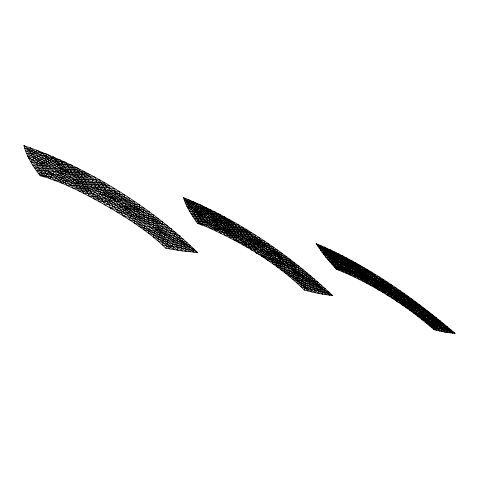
<?xml version="1.0" encoding="UTF-8"?>
<svg xmlns="http://www.w3.org/2000/svg" width="479" height="479" viewBox="0 0 479 479"><rect width="100%" height="100%" fill="white"/><g stroke="black" fill="none" stroke-linecap="round" stroke-linejoin="round"><path stroke-width="0.72" d="M183.481 197.617C192.354 204.234 201.461 211.143 208.018 220.154L208.018 222.052L206.569 226.812C242.123 242.56 276.557 262.785 304.458 290.136L319.164 293.609L332.636 295.627C289.25 254.642 238.853 220.214 183.481 197.617C186.457 207.066 191.863 215.448 197.605 223.424L206.569 226.812L198.917 221.058L194.163 218.454C205.491 218.43 215.855 223.022 226.13 227.226C236.141 232.483 246.284 237.5 254.445 245.464C270.713 262.468 291.663 274.006 307.967 291.034L308.159 289.25L301.459 282.987L289.34 272.473L273.246 260.45L264.097 252.427L258.917 247.014L246.02 236.566L216.43 220.52L209.443 215.616L200.791 208.131L196.54 205.766L187.864 202.174L184.152 199.504L196.959 204.329L201.162 205.12L208.916 211.173L226.046 220.43L234.908 224.465L247.835 231.8L250.996 234.423L269.366 246.068L290.322 261.289L310.344 277.371L324.163 289.939L328.307 293.148L332.636 295.627M28.656 158.453L43.529 163.279L55.073 168.033L64.527 170.207L105.152 189.876L109.691 192.564L116.541 198.348L125.935 209.107L136.012 217.502L150.292 227.262L172.638 246.434L174.296 249.721L170.111 246.996L162.195 244.739C163.279 238.117 166.279 231.986 167.189 225.387L161.728 223.885L156.729 221.514L143.317 212.293L134.557 205.629L120.013 196.216L115.595 193.079L114.194 190.846L114.014 188.546L108.601 187.762L102.464 185.104L91.615 179.595L64.054 166.884L59.474 164.058L31.889 153.915L26.596 153.262L31.333 155.717L41.35 163.878L44.17 170.572L46.379 173.602L46.361 175.745L44.942 177.164L40.164 175.751C33.147 166.662 26.908 156.837 23.95 145.634C88.292 168.081 148.544 205.132 197.522 252.523L182.224 250.948L165.866 248.266C146.394 229.297 122.84 215.179 99.375 201.737C88.986 196.168 78.67 190.403 67.784 185.846C58.21 180.793 47.355 178.978 38.29 173.212L41.811 172.991L46.379 173.602L62.228 178.146L78.101 183.253L87.585 188.319L113.278 195.468L122.007 198.857L134.455 201.611C134.371 205.653 134.635 209.562 134.898 213.544L136.766 216.023L149.292 224.382L157.968 229.417L176.955 245.05L186.367 251.457L184.481 244.661C173.176 234.704 161.459 225.25 148.376 217.711C136.317 210.634 124.857 201.833 111.134 198.3C96.704 192.648 80.574 189.223 68.922 178.35C57.612 170.093 44.296 164.087 30.518 161.483L34.219 158.327L40.727 155.1C57.121 157.519 70.784 167.554 85.807 173.775C91.537 178.643 98.836 181.068 105.236 184.924C110.942 190.121 118.529 192.576 124.672 197.222C139.185 206.431 153.041 216.682 166.464 227.369C177.673 234.734 185.708 246.212 197.522 252.523M110.571 208.102L118.343 204.365L124.702 203.353L144.383 208.377L143.317 212.293L139.305 212.137L130.791 210.622L111.188 203.653L96.806 196.552L89.202 196.216L88.25 193.582L83.31 186.02L82.053 181.93L73.395 169.62L71.784 165.021L59.474 164.058L56.845 161.351L47.295 154.256L41.607 153.388L24.692 147.987L29.453 151.095L40.727 155.1L43.84 158.333L55.073 168.033L56.66 170.847L59.54 173.739L71.263 182.81L75.862 185.738L92.716 193.726L104.422 198.001L108.955 200.917L113.571 206.665L116.93 209.67L116.75 211.904L121.121 212.712L136.012 217.502L156.729 221.514L157.807 220.358L158.375 218.64L148.262 215.592L134.898 213.544L113.571 206.665L108.482 204.473L88.25 193.582L70.964 184.948L64.928 182.655L61.893 183.158L59.689 180.811L48.828 172.811C47.499 162.255 35.236 158.705 29.453 151.095L29.47 149.208L30.345 147.754C39.589 156.447 51.894 159.094 62.959 164.375C73.437 168.895 83.346 176.506 94.986 177.146C97.159 184.325 101.512 191.283 107.871 195.564C117.175 203.755 129.791 206.503 139.557 214.209C159.513 224.406 174.889 241.057 194.139 252.223L193.061 250.164L172.638 246.434L157.902 240.793C158.082 234.674 163.842 230.249 161.728 223.885L162.878 222.088L152.759 218.693L136.766 216.023L116.93 209.67L110.571 208.102C94.878 174.877 52.313 178.787 27.752 156.034L31.333 155.717L53.031 163.525L64.054 166.884L72.515 167.345L77.73 168.147L86.262 177.104L92.393 187.552C100.794 191.432 110.38 189.522 119.259 191.636L120.013 196.216C128.875 205.647 140.916 212.58 153.717 215.143L152.759 218.693L153.771 227.112C161.866 236.434 172.32 243.613 182.224 250.948C181.014 247.038 179.535 241.991 183.571 239.183L161.028 232.093L150.292 227.262L134.228 223.166L135.204 219.16L136.766 216.023M143.317 212.293C144.269 217.975 146.454 224.274 143.371 229.675L149.143 231.213L168.584 238.392L181.242 241.949L190.636 245.787L188.93 247.044C176.565 246.176 165.033 241.392 153.579 237.039L154.663 231.261L155.968 230.022L157.968 229.417L170.386 232.764L180.122 235.955C175.715 239.416 176.458 245.679 178.14 250.355L172.638 246.434L172.853 239.614L175.895 232.405C167.59 229.932 159.082 226.729 150.292 227.262L148.382 233.069L168.285 240.41L184.481 244.661L194.258 249.26L193.061 250.164M323.654 254.397C335.545 257.971 345.7 265.204 356.532 270.934L367.447 269.725L373.812 276.652L376.656 280.437L377.033 282.963L379.416 285.095L385.936 290.082L397.905 300.375L417.317 314.464L436.674 330.342L445.183 332.198L455.05 333.366C413.078 297.591 367.207 265.121 316.152 243.685L325.486 256.762L336.222 269.168C371.944 283.406 405.006 304.518 434.01 329.69L436.674 330.342L436.106 328.528L429.16 322.648L412.82 309.697L401.222 301.519L386.314 288.813L373.518 279.041L351.011 266.917L343.766 262.498L331.887 253.169L328.103 251.062L319.978 245.2L320.954 248.056L335.504 260.408L339.862 266.378L351.466 275.449L352.694 274.802C369.435 282.233 384.092 294.046 401.947 298.992C419.305 308.53 433.854 322.098 450.332 332.923L447.194 328.199L432.938 316.29L412.982 301.171L388.673 284.304L375.949 276.473L344.431 260.175L330.803 249.99L327.744 249.523L317.403 245.589C328.073 252.349 341.21 253.978 351.52 261.797C362.262 267.629 373.267 273.431 382.008 282.041C393.019 292.046 406.408 298.728 418.556 307.183C430.214 313.883 439.004 324.84 451.434 330.205L451.2 331.163L452.883 333.186C430.615 318.559 410.539 300.345 386.314 288.813C374.356 284.682 362.31 279.892 352.358 271.862C343.688 265.588 336.503 257.696 328.103 251.062L327.492 248.481M293.956 265.564L280.85 262.726L273.246 260.45L265.234 257.403L261.935 256.6L261.546 254.654C268.126 246.763 278.419 255.163 286.191 256.457C285.951 261.396 287.939 266.21 289.729 270.719L288.807 275.742L305.83 283.065L319.978 287.514L322.726 294.25L313.769 287.735L296.088 272.796L294.956 267.462L293.956 265.564L294.555 264.486L294.621 262.821L286.286 260.019L275.694 258.139L258.516 251.93L254.343 249.984L222.974 232.369L214.203 228.764L211.203 228.687L202.719 221.813L200.641 219.023L197.827 213.155L189.6 206.036L185.852 203.832L189.894 204.563L191.732 203.832L193.157 201.551L204.515 209.479L215.801 218.945L248.894 236.434L252.786 238.883L259.037 244.182L268.12 254.086L277.215 261.756L289.729 270.719L310.29 288.855L312.14 292.058L308.159 289.25L300.938 286.628L302.812 274.88L302.95 269.36C290.49 266.228 282.514 253.379 268.982 253.157L266.126 248.763L266.48 247.128L264.121 240.997L257.235 239.284L255.762 237.183L255.133 235.117L250.996 234.423L245.865 231.998L214.891 215.975L206.497 213.053L189.6 206.036L186.894 206.162L205.395 214.083L217.418 218.532L234.267 227.244L257.235 239.284L261.175 242.164L263.211 244.607L262.821 245.865L261.606 246.793L258.917 247.014L256.169 249.176L252.092 250.445L248.038 244.697L239.027 236.321L228.04 229.333L224.519 225.094L215.047 211.796L208.916 211.173C204.156 216.999 197.378 214.748 190.917 213.502C199.965 218.31 208.868 223.579 216.113 230.866L218.286 230.393L219.532 227.633L221.496 225.088C227.172 225.555 232.806 224.346 238.428 224.765L239.482 227.028L246.02 236.566L245.949 238.452L246.541 240.692L250.044 244.039L253.966 246.679L268.982 253.157L275.694 258.139L295.651 271.114L313.308 285.562L326.127 294.783L324.163 289.939L319.978 287.514L302.83 273.06L282.784 259.271L266.126 248.763L258.079 245.08L251.074 242.823L233.716 235.464L226.094 231.237L214.041 221.502L197.827 213.155L189.229 210.682L191.983 208.299L196.54 205.766L200.725 206.742L208.479 209.634L231.525 221.891L234.908 224.465L242.991 236.177L242.158 239.117L240.596 240.219L234.363 240.189C224.801 223.016 205.587 214.772 187.93 208.281M187.864 202.174L187.726 200.635L188.193 199.462C198.827 206.545 206.91 216.46 216.191 224.908C225.759 233.98 238.015 239.165 250.044 244.039L256.672 253.259L277.545 260.414L290.346 262.911L298.932 266.174L298.333 267.845C300.956 273.048 297.022 277.563 296.89 282.736L310.29 288.855L315.595 292.855C313.637 288.609 311.979 283.329 314.535 278.958L296.088 272.796L294.567 273.293L293.615 274.341L292.974 279.215C302.991 283.736 313.092 288.747 324.163 289.939L325.337 288.687C312.116 282.849 298.279 278.521 284.999 272.779L285.089 267.39L281.892 256.966L281.969 253.373L266.126 248.763L252.696 237.093L250.996 234.423L251.182 232.596L247.835 231.8L246.847 229.89L228.04 229.333L211.892 223.31L204.557 221.184C202.563 212.383 193.037 208.736 187.864 202.174L185.014 201.797C194.42 207.629 205.605 210.024 214.891 215.975L220.777 216.203L224.657 216.861L232.501 224.879L237.524 231.956L239.099 234.482L239.027 236.321L238.039 237.536L229.818 237.728L226.675 233.016L226.094 231.237L199.372 222.879L195.947 221.053L198.917 221.058L202.719 221.813L223.453 228.962L227.89 230.728L235.74 235.273L256.037 241.542L263.211 244.607L277.682 254.924L278.808 256.828L280.85 262.726L280.969 269.755C294.693 274.533 308.039 280.353 321.708 285.34L319.978 287.514M108.601 187.762L109.398 185.798L105.236 184.924L87.154 184.595L78.101 183.253L75.508 183.78L61.049 179.613L42.218 175.003C41.655 170.446 37.081 167.506 36.751 162.83L37.925 161.255L43.84 158.333L46.128 157.813L56.534 166.447L64.994 171.955L101.195 189.941L105.775 191.762L114.996 199.288L115.577 201.366C131.258 219.424 153.639 229.704 170.111 246.996L169.704 248.936C154.466 233.327 135.126 222.813 118.918 208.407C113.487 202.162 106.985 197.031 100.53 191.941C94.938 188.66 93.926 181.475 89.705 176.823L89.824 174.428L85.807 173.775C77.909 175.679 69.335 174.931 61.468 173.015C58.588 173.464 57.402 176.2 55.935 178.332L55.666 180.679L59.689 180.811L64.928 182.655L67.784 185.846C74.185 184.415 81.089 186.373 87.681 186.654C94.537 188.061 101.62 187.079 108.601 187.762L110.116 190.648L124.702 203.353L127.312 208.108L134.898 213.544L140.119 216.352L157.711 227.561L176.799 242.775L190.187 251.858L188.93 247.044M184.481 244.661L187.139 242.482C171.033 237.273 155.238 231.064 138.982 226.405C140.928 221.053 140.736 215.197 138.335 210.077L127.312 208.108L108.955 200.917L103.362 201.701L99.375 201.737L96.806 196.552L92.716 193.726L87.585 188.319C87.34 180.894 80.664 175.482 76.706 169.68L69.91 169.56L64.527 170.207L51.043 159.369L36.913 150.167L34.488 152.939L31.889 153.915L25.662 150.801L29.453 151.095M322.062 252.283C333.109 261.061 346.06 266.953 356.604 276.473C360.418 277.263 364.315 276.149 368.088 277.419C371.56 276.341 375.392 276.401 378.973 276.868L382.074 280.999L382.889 288.825C387.11 293.753 392.786 297.022 397.229 301.656C406.006 305.363 415.562 306.195 424.634 308.53L426.849 314.248L430.31 326.409L436.106 328.528L439.842 331.085L437.375 327.977L416.365 310.889L404.396 302.572L395.271 295.381L385.248 285.897L378.955 280.922L346.287 263.181L334.875 254.259L324.079 246.954L324.163 249.451L323.295 250.373L320.379 249.954C330.217 254.421 340.132 260.714 351.239 260.313L359.777 268.024L368.088 277.419L379.218 286.406L382.889 288.825L395.48 294.375L401.947 298.992L404.084 301.183L421.472 312.577L439.291 326.624L447.829 332.606L443.428 326.013L432.106 322.403L417.67 316.044C416.646 308.674 410.353 303.596 408.312 296.531L398.612 293.268L393.756 292.4L392.487 292.938L391.104 296.411L392.145 298.357L404.396 302.572L417.119 305.297L420.963 307.32C424.711 311.811 423.981 317.649 426.094 322.768L437.375 327.977L442.458 331.654L437.273 322.481L436.435 317.685L421.472 312.577L417.119 305.297L382.074 280.999L347.173 262.63L337.432 258.977L322.062 252.283L323.744 251.924L332.115 258.63L346.209 265.971L358.172 275.066L364.938 278.826L379.416 285.095L384.978 286.891L391.816 290.082L404.252 293.663C406.545 300.59 412.305 305.937 413.916 313.194C424.927 318.266 436.543 321.816 447.53 326.882L447.194 328.199L455.05 333.366M46.128 157.813L46.307 156.166L47.295 154.256M226.094 231.237L227.89 230.728L228.04 229.333M304.458 290.136C306.255 284.478 305.776 278.473 306.949 272.593C295.675 268.456 283.484 267.959 272.276 263.504L272.485 261.839L274.078 259.115L275.694 258.139L273.156 247.146L263.211 244.607M87.585 188.319L73.161 188.163L70.964 184.948L71.263 182.81L74.077 180.068L76.634 179.433L95.375 179.631L99.716 180.074C100.865 184.421 105.135 187.151 105.775 191.762C113.894 193.276 121.301 197.27 129.558 198.306C129.953 202.503 129.743 206.563 130.791 210.622L125.923 214.532L123.343 215.795L121.121 212.712L116.93 209.67C126.6 201.455 138.886 209.886 149.31 211.784C147.149 216.658 148.939 222.388 150.292 227.262M328.103 251.062L326.259 254.074L325.486 256.762L332.115 258.63C333.995 257.516 335.492 255.026 334.492 252.864L334.785 251.852L337.521 254.086L338.887 253.858C344.521 259.792 349.856 265.995 355.652 271.707C362.322 276.682 370.512 280.071 374.674 287.765L376.71 287.669L379.218 286.406L379.44 282.496L378.171 279.089L375.368 278.694L371.351 278.868L356.532 270.934L342.766 255.816L338.467 255.66L331.887 253.169L330.803 249.99M443.428 326.013L443.817 323.744C432.507 319.421 421.394 314.595 410.048 310.416L407.222 303.309L402.001 295.567L401.839 294.375L400.043 290.777L391.391 288.382L377.033 282.963L371.351 278.868L361.184 267.396L358.172 268.396L352.592 269.09L352.694 274.802L355.514 277.401L356.604 276.473L355.49 272.922L355.652 271.707L356.532 270.934C365.722 277.682 376.075 283.454 383.158 292.783L385.356 291.22L386.314 288.813C383.026 284.622 378.38 281.227 373.518 279.041L363.645 267.474C354.472 266.102 346.808 259.522 338.467 255.66L337.521 254.086M189.229 210.682C200.318 217.31 211.975 223.477 220.825 233.111L222.974 232.369C228.297 233.572 233.836 232.83 239.099 234.482L246.541 240.692L248.852 240.584L249.757 238.195C248.326 233.932 244.476 231.249 242.59 227.274L226.13 227.226L224.4 227.848L223.453 228.962L222.843 230.399L222.974 232.369L225.154 235.279L235.74 235.273C243.128 243.793 253.942 248.116 264.097 252.427C272.294 256.978 281.844 256.115 290.352 259.564C290.25 264.36 291.346 269.641 294.567 273.293C302.53 280.341 310.536 287.382 319.164 293.609C317.816 290.023 315.278 285.634 318.11 282.101C303.979 277.748 290.998 270.665 276.784 266.701L276.88 263.252L277.545 260.414L275.694 258.139M165.866 248.266C168.351 241.979 168.967 235.099 171.739 228.8C157.705 224.717 142.958 224.178 129.043 219.526C129.701 216.682 132.21 214.478 134.898 213.544M189.6 206.036L189.894 204.563M382.074 280.999L387.349 282.251L391.391 288.382L391.816 290.082L395.48 294.375L394.666 298.962M23.95 145.634C34.68 153.07 46.002 160.8 53.63 171.56L53.187 173.667L50.283 178.835L46.361 175.745L41.811 172.991L36.254 170.38L48.565 170.829L53.63 171.56L56.66 170.847L60.474 171.027L68.88 172.356L78.592 172.105L83.879 171.284L85.807 173.775M27.752 156.034L51.337 164.728L66.904 169.776L110.116 190.648C109.212 198.24 100.129 199.701 93.896 198.845L92.716 193.726L95.195 192.576L97.189 189.456M373.518 279.041L375.542 283.239L374.835 285.562L378.787 290.19L382.889 288.825M201.162 205.12L200.791 208.131L208.916 211.173L211.197 213.526L219.663 214.185C226.076 223.621 232.662 232.848 238.62 242.56L244.176 242.787L246.541 240.692M384.978 286.891L385.266 284.652L385.858 283.664L383.032 279.491L380.23 278.946L378.171 279.089M197.234 203.347L196.54 205.766M31.333 155.717L31.889 153.915M92.393 187.552L91.764 189.51L90.058 190.804L78.927 191.001L75.862 185.738L75.508 183.78M235.74 235.273C234.171 228.471 228.339 223.603 224.196 218.256L224.657 216.861M101.195 189.941L100.53 191.941L100.674 194.348L96.806 196.552M277.682 254.924L278.119 253.792L277.592 250.248L266.48 247.128L248.852 240.584M92.716 193.726L84.166 193.6L78.101 183.253L78.694 181.751C73.904 175.583 69.413 169.099 65.671 162.219L56.845 161.351L54.666 162.315L51.337 164.728L49.187 165.632L46.194 166.081L32.458 164.818C40.775 168.907 48.828 173.56 58.091 174.991C64.958 177.254 71.952 179.122 78.694 181.751C89.052 187.145 100.087 193.881 104.991 204.994L111.188 203.653L115.577 201.366L119.229 201.18L121.121 200.204L122.007 198.857M244.176 242.787L247.248 247.541L253.966 246.679L257.235 239.284M338.467 255.66L336.791 259.893C333.929 261.283 330.779 259.474 327.792 259.54C337.09 266.276 348.257 268.551 358.663 272.952L359.142 274.407L367.315 283.616L371.441 283.203L372.009 281.951L371.351 278.868M420.963 307.32L420.676 305.56L413.64 302.836L404.084 301.183L387.313 295.345L389.176 291.442L391.816 290.082M100.674 194.348L103.841 194.288L104.554 192.839L105.775 191.762M40.727 155.1L42.218 152.226M397.229 301.656L397.905 300.375L398.45 296.507L391.582 285.077C386.361 284.281 381.799 281.466 376.656 280.437M124.702 203.353L125.63 201.599L124.354 195.007L115.595 193.079L110.116 190.648M298.333 267.845L280.951 264.462L267.444 260.205L265.234 257.403L268.982 253.157M344.431 260.175L343.82 261.211L343.766 262.498L346.209 265.971L351.011 266.917L355.987 266.174L357.316 265.725L357.897 265.007L359.98 265.27L361.184 267.396M204.557 221.184L202.719 221.813L192.528 216.011L206.066 217.418L208.587 217.011L211.197 213.526M214.203 228.764L216.191 224.908L217.203 223.825L217.304 222.364L215.801 218.945L208.587 217.011M356.604 276.473L359.262 279.305L366.196 278.485C376.296 281.095 385.781 285.388 395.858 287.909L401.947 298.992L401.252 300.099L401.252 302.985L401.779 304.692C410.407 308.272 419.873 308.332 428.585 311.548L432.896 324.337L434.01 329.69M76.706 169.68L77.73 168.147M138.335 210.077L139.203 208.844L139.569 204.916L125.63 201.599L103.841 194.288M346.209 265.971L345.64 266.761L345.557 268L346.203 271.27L347.299 273.569L349.323 273.437L352.694 274.802L342.497 267.013L325.486 256.762M108.955 200.917L115.595 193.079M240.596 240.219L242.649 244.865L248.038 244.697L250.044 244.039C252.032 242.272 253.283 239.799 252.696 237.093L248.894 236.434L242.991 236.177M55.666 180.679L46.379 173.602L34.38 167.662L47.762 168.59L55.073 168.033L59.474 164.058M308.159 289.25L310.29 288.855L328.307 293.148L329.145 292.244L324.163 289.939M121.121 212.712L127.312 208.108M328.307 293.148L329.636 295.256C306.027 279.299 285.155 258.923 258.917 247.014L258.079 245.08L259.762 243.021L261.175 242.164L268.647 244.051L272.054 255.457L269.114 259.049L267.444 260.205M59.689 180.811L63.527 176.745L65.21 175.577L65.731 173.985L64.527 170.207M332.115 258.63L338.916 267.162L339.839 269.132L339.623 270.473L334.174 266.881L336.114 266.665L338.916 267.162L339.862 266.378M421.472 312.577L420.64 313.188L420.406 314.32L421.999 319.409C430.124 322.996 438.183 327.45 447.194 328.199M336.222 269.168L337.15 268.491L339.839 269.132L358.172 275.066L363.333 281.448L368.65 280.64L368.794 279.311L368.088 277.419M256.672 253.259L261.564 249.769L266.126 248.763M316.152 243.685L324.163 249.451L339.288 262.384L341.713 265.055L343.443 271.964L336.114 266.665L331.947 264.366L341.713 265.055L342.856 264.246L344.766 264.192L349.365 264.869L353.652 263.911L355.699 262.833L357.897 265.007M89.705 176.823L82.633 177.218L70.808 177.02L67.401 179.739L64.928 182.655C54.786 173.518 42.475 167.776 30.518 161.483M358.172 275.066L359.142 274.407L364.082 275.006L372.776 274.006L375.308 274.563L375.949 276.473M331.887 253.169L331.013 253.732L329.307 256.469L329.312 257.834L337.15 268.491M347.299 273.569L338.916 267.162L329.875 261.989L337.402 262.594L340.761 261.762L346.287 263.181L348.437 262.223L351.52 261.797L362.202 272.808L366.196 278.485M114.996 199.288L117.852 197.108L120.013 196.216M221.496 225.088L219.28 220.837L214.891 215.975L213.383 216.855L212.544 218.029L214.041 221.502C219.621 223.13 225.98 223.741 231.525 221.891L234.387 222.37L234.908 224.465M214.041 221.502L212.748 222.166C211.341 223.962 210.67 226.441 211.203 228.687M436.106 328.528L437.375 327.977L451.2 331.163M78.101 183.253L70.808 177.02L68.88 172.356L64.054 166.884L61.689 167.848L60.24 169.165L60.474 171.027L61.468 173.015M40.164 175.751L42.218 175.003M46.379 173.602L48.828 172.811M197.605 223.424L199.372 222.879L201.839 225.004L202.928 223.765L202.719 221.813M186.894 206.162L194.205 212.107L208.018 220.154C215.077 219.131 222.531 222.196 229.645 219.645L231.525 221.891M197.827 213.155L200.976 212.095L203.545 210.491L204.515 209.479L204.796 208.173L205.838 207.281L208.479 209.634L208.916 211.173M41.35 163.878L45.709 162.507L49.481 160.561L51.043 159.369L51.78 157.878L53.444 156.819L56.66 159.591L59.773 159.489L62.959 164.375L64.054 166.884M215.801 218.945L219.49 218.298L224.196 218.256M200.791 208.131L199.174 208.539L195.007 210.844L194.205 212.107C194.785 216.197 198.701 218.843 199.372 222.879M386.314 288.813L388.008 288.388L388.451 287.346L388.2 286.029L385.858 283.664M170.111 246.996L172.638 246.434M375.542 283.239L377.033 282.963M404.084 301.183L406.066 307.614L416.365 310.889L418.167 310.62L423.28 311.589L432.657 314.637L434.387 321.553L437.375 327.977M239.099 234.482L241.697 234.159L250.996 234.423M247.835 231.8L234.704 231.818L227.89 230.728M358.663 272.952L369.141 271.934L371.333 272.12L372.776 274.006M416.365 310.889L424.316 314.901L440.129 320.667C439.644 325.139 443.063 328.624 445.183 332.198C433.345 322.445 417.293 315.02 412.335 299.417C405.731 296.639 398.259 297.788 391.93 293.974C384.727 291.166 377.865 287.46 371.441 283.203M208.479 209.634L210.58 209.562L214.891 215.975M289.729 270.719L295.651 271.114L310.841 275.808L309.56 282.472L310.29 288.855M252.696 237.093L255.762 237.183L259.516 237.967L261.175 242.164L274.006 250.84L281.892 256.966M320.954 248.056L318.96 247.906C327.905 251.72 336.689 258.624 346.814 257.942C354.903 267.222 363.256 276.239 371.081 285.729L374.835 285.562M78.694 181.751L104.572 182.918L105.236 184.924M161.728 223.885C148.682 222.657 135.862 219.645 123.343 215.795M401.947 298.992L409.779 300.159L416.473 302.441L417.119 305.297M395.48 294.375L402.001 295.567L405.623 297.351M246.02 236.566L261.175 242.164M352.592 269.09L341.713 265.055M104.422 198.001L115.577 201.366M250.044 244.039L258.917 247.014M338.916 267.162L359.142 274.407M55.073 168.033L70.808 177.02M296.088 272.796L277.545 260.414M402.001 295.567L388.2 286.029M265.234 257.403L258.516 251.93L253.966 246.679M53.63 171.56L70.964 184.948M249.757 238.195L258.079 245.08M208.018 220.154L222.974 232.369M387.313 295.345L379.218 286.406M346.287 263.181L348.706 266.599L349.251 268.12L349.323 273.437M156.729 221.514L157.561 223.561L157.968 229.417M323.295 250.373L323.744 251.924M351.239 260.313L351.52 261.797M56.66 159.591L56.845 161.351M340.761 261.762L340.97 257.924"/></g></svg>
